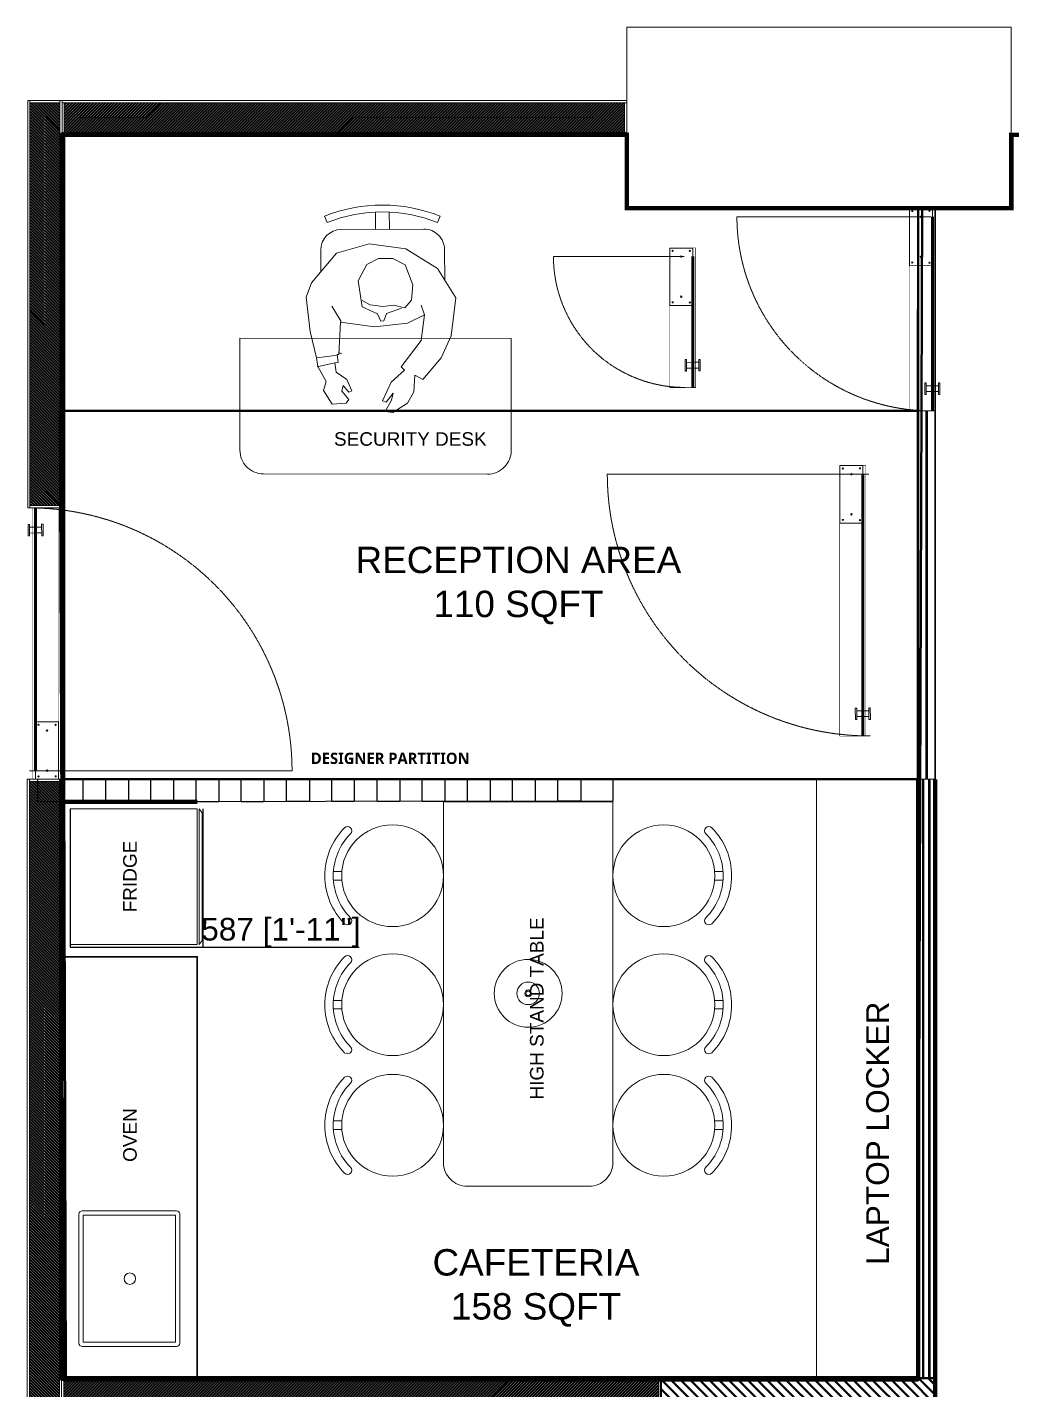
# Model space of a CAD drawing. Header units: millimetres. Extents: x -611 to 145041, y -2991 to 23772.
# Drawn here: x 55115 to 59470, y 9041 to 15066 of the extents above; entities that cross this region are included whole.
import ezdxf

# ---------------------------------------------------------------- set-up
doc = ezdxf.new("R2010")
doc.units = ezdxf.units.MM
doc.linetypes.add('DASHED2', pattern=[0.375, 0.25, -0.125])
for name, color, linetype in [('FS- CLMN-EX', 10, 'Continuous'), ('FS-FLR-CPP', 15, 'Continuous'), ('FS-FLR-LVT', 252, 'Continuous'), ('FS-FLR-TP C', 252, 'Continuous'), ('FS-FURNITURE', 14, 'Continuous'), ('FS-TXT', 7, 'Continuous')]:
    doc.layers.add(name, color=color, linetype=linetype)
for name, color, linetype, lineweight, true_color in [('FS- LNR LT', 7, 'Continuous', 20, 0xad0057), ('FS-FIN-DSN-LAM', 7, 'Continuous', 18, 0xad5700), ('FS-FIN-GL-CLD', 7, 'Continuous', 9, 0xd1ff47), ('FS-FIN-WLP-CUS', 7, 'Continuous', 9, 0xa65aed), ('FS-FLR-MDS 75', 7, 'Continuous', 9, 0x7f5f3f), ('FS-PT-DSN-GL', 7, 'Continuous', 9, 0x75520a), ('FS-PT-GL-S', 7, 'Continuous', 0, 0x25e9e6)]:
    doc.layers.add(name, color=color, linetype=linetype, lineweight=lineweight, true_color=true_color)
for name, color, linetype, lineweight in [('FS-CL-GYP', 30, 'Continuous', 40), ('FS-CL-MTL', 11, 'Continuous', 40), ('FS-DOOR', 250, 'Continuous', 18), ('FS-DR GL-S', 250, 'Continuous', 18), ('FS-FIN-WLP-RDY', 210, 'Continuous', 13), ('FS-FLR-VIT', 15, 'Continuous', 40), ('FS-FN-D', 10, 'Continuous', 40), ('FS-FUR-CSTM', 250, 'Continuous', 18), ('FS-FUR-CSTMERTGH', 252, 'Continuous', 0), ('FS-FUR-LS', 251, 'Continuous', 40), ('FS-FUR-MD', 250, 'Continuous', 18), ('FS-PLT-GR-600', 252, 'Continuous', 30), ('FS-PN-WHT GD', 250, 'Continuous', 18), ('FS-PT-GYP-75', 90, 'Continuous', 30), ('FS-SNT FIX', 250, 'Continuous', 18), ('FS-WL-SIP-6', 10, 'Continuous', 40), ('Furniture 0.13', 14, 'Continuous', 5), ('PLANNER', 3, 'Continuous', 40)]:
    doc.layers.add(name, color=color, linetype=linetype, lineweight=lineweight)
doc.layers.add('FS-WL-SIP-EX', color=7, linetype='Continuous', true_color=0x616161)
doc.styles.add('DIM COMPOUND', font='arial.ttf', dxfattribs={"height": 100})
doc.styles.add('NEW', font='trebuc.ttf', dxfattribs={"height": 250})
doc.styles.get("Standard").update_dxf_attribs({"font": 'arial.ttf'})
doc.dimstyles.new('DIM COMPOUND', dxfattribs={"dimtxt": 100, "dimasz": 0.05, "dimexe": 0.05, "dimexo": 0.03, "dimgap": 0.05, "dimtad": 1, "dimdec": 0, "dimzin": 0, "dimdsep": 46, "dimtxsty": 'DIM COMPOUND', "dimblk": 'OBLIQUE', "dimcen": 0.01, "dimdle": 0.05, "dimclrd": 216, "dimclre": 5, "dimclrt": 7, "dimadec": 0, "dimazin": 0, "dimtfac": 0.05, "dimtdec": 0, "dimtofl": 0, "dimtmove": 0, "dimatfit": 3, "dimldrblk": 'OBLIQUE', "dimfxl": 150, "dimfrac": 2, "dimtolj": 1, "dimtzin": 0, "dimarcsym": 0})

# ---------------------------------------------------------------- blocks, each defined once
blk = doc.blocks.new('*U10')
at = {"layer": 'FS-PT-GYP-75', "lineweight": 5, "ltscale": 10}
h = blk.add_hatch(dxfattribs=at)
h.set_pattern_fill('PLAST', color=256, scale=110, angle=180)
h.set_pattern_definition([(180, (94743.782, 71797.91), (-3e-15, -27.5), []), (180, (94743.782, 71794.473), (-3e-15, -27.5), []), (180, (94743.782, 71791.035), (-3e-15, -27.5), [])])
h.paths.add_polyline_path([(97392.9, 71797.9), (97392.9, 71872.9), (94743.8, 71872.9), (94743.8, 71797.9)])
blk.add_lwpolyline([(94743.8, 71797.9), (97392.9, 71797.9), (97392.9, 71872.9), (94743.8, 71872.9)], close=True, dxfattribs=at)
blk = doc.blocks.new('*U79')
at = {"layer": 'FS-PT-GL-S', "color": 5, "const_width": 12.5}
blk.add_lwpolyline([(406155.8, -261933.3), (407785.1, -261933.3)], dxfattribs=at)
at = {"layer": 'FS-PT-GL-S', "color": 32, "linetype": 'ByBlock', "true_color": 0xcd6928}
blk.add_lwpolyline([(407785.1, -261895.8), (406155.8, -261895.8), (406155.8, -261970.8), (407785.1, -261970.8)], close=True, dxfattribs=at)
blk = doc.blocks.new('*U19')
at = {"layer": 'FS-WL-SIP-6', "ltscale": 3}
h = blk.add_hatch(dxfattribs=at)
h.set_pattern_fill('ANSI31', color=256, scale=240, angle=-90)
h.set_pattern_definition([(315, (-836.257, 0), (21.2132034, 21.2132034), [])])
h.paths.add_polyline_path([(404783.5, -262361.4), (404783.5, -262513.4), (405997.5, -262513.4), (405997.5, -262361.4)])
at = {"layer": 'FS-WL-SIP-6'}
blk.add_lwpolyline([(404783.5, -262361.4), (405997.5, -262361.4), (405997.5, -262513.4), (404783.5, -262513.4)], close=True, dxfattribs=at)
blk = doc.blocks.new('*U85')
at = {"layer": 'FS-DR GL-S', "lineweight": 5, "ltscale": 10, "elevation": 0}
blk.add_lwpolyline([(100584.9, 67012.3), (101481.2, 67012.3), (101481.2, 67126.4), (100584.9, 67126.4)], close=True, dxfattribs=at)
at = {"lineweight": 5}
blk.add_wipeout([(100584.9, 67012.3), (100584.9, 67126.4), (101481.2, 67126.4), (101481.2, 67012.3), (100584.9, 67012.3), (100584.9, 67069.4)], dxfattribs=at).dxf.layer = 'FS-DR GL-S'
at = {"layer": 'FS-DR GL-S', "color": 252}
for p, q in [((101408.4, 67147.3), (101357.5, 67147.1)), ((101357.5, 67147.1), (101357.5, 67140.8)), ((101357.5, 67140.8), (101408.4, 67141)), ((101370.2, 67140.8), (101370.3, 67114)), ((101395.8, 67114.1), (101395.7, 67140.9)), ((101408.4, 67141), (101408.4, 67147.3)), ((100584.3, 67114.1), (100838.9, 67114.1)), ((100584.9, 67114.1), (100584.9, 67012.3)), ((100839.5, 67012.3), (100838.9, 67114.1)), ((101357.9, 67086.9), (101408.8, 67087.3)), ((101358, 67080.6), (101357.9, 67086.9)), ((101408.8, 67081), (101358, 67080.6)), ((101370.6, 67087), (101370.4, 67113.9)), ((101395.8, 67114.1), (101396.1, 67087.2)), ((101408.8, 67087.3), (101408.8, 67081)), ((100839.1, 67012.3), (100584.9, 67012.3))]:
    blk.add_line(p, q, dxfattribs=at)
at = {"layer": 'FS-DR GL-S', "color": 252, "linetype": 'DASHED2', "ltscale": 6}
blk.add_line((100622.5, 67107.9), (100622.5, 66249.7), dxfattribs=at)
at = {"layer": 'FS-DR GL-S'}
blk.add_line((101481.3, 67115.1), (101481.2, 67126.4), dxfattribs=at)
at = {"layer": 'FS-DR GL-S', "color": 5, "linetype": 'Continuous', "const_width": 12.9, "elevation": 0}
blk.add_lwpolyline([(100622.3, 67114.2), (101481.2, 67114.2)], dxfattribs=at)
at = {"layer": 'FS-DR GL-S', "color": 252}
for centre, radius in [((100597.1, 67101.3), 2.57), ((100826, 67101.3), 2.57), ((100597.7, 67025.3), 2.57), ((100622.9, 67063.5), 3.18), ((100800.3, 67063.5), 3.18), ((100825.4, 67025.3), 2.57)]:
    blk.add_circle(centre, radius, dxfattribs=at)
at = {"layer": 'FS-DR GL-S', "color": 252, "linetype": 'DASHED2', "ltscale": 6}
blk.add_arc((100622.1, 67108.9), 859.2, 270.02475, 0.29516, dxfattribs=at)
blk = doc.blocks.new('*U36')
at = {"layer": 'FS-SNT FIX', "linetype": 'Continuous', "elevation": 0}
blk.add_lwpolyline([(115540, 73108), (115540, 72691.2, 0.414214), (115554.5, 72676.6), (116125.4, 72676.6, 0.414214), (116140, 72691.2), (116140, 73108, 0.414214), (116125.4, 73122.6), (115554.5, 73122.6, 0.414214)], format="xyb", close=True, dxfattribs=at)
blk.add_lwpolyline([(115559.1, 73103.4), (115559.1, 72695.8), (116120.8, 72695.8), (116120.8, 73103.4)], close=True, dxfattribs=at)
at = {"layer": 'FS-SNT FIX', "linetype": 'Continuous'}
blk.add_circle((115840, 72897.6), 25.4, dxfattribs=at)
blk = doc.blocks.new('*U86')
at = {"layer": 'FS-DR GL-S', "lineweight": 5, "ltscale": 10, "elevation": 0}
blk.add_lwpolyline([(100584.9, 67240.5), (101784.9, 67240.5), (101784.9, 67126.4), (100584.9, 67126.4)], close=True, dxfattribs=at)
at = {"lineweight": 5}
blk.add_wipeout([(100584.9, 67240.5), (100584.9, 67126.4), (101784.9, 67126.4), (101784.9, 67240.5), (100584.9, 67240.5), (100584.9, 67183.4)], dxfattribs=at).dxf.layer = 'FS-DR GL-S'
at = {"layer": 'FS-DR GL-S', "color": 252, "linetype": 'DASHED2', "ltscale": 6}
blk.add_line((100622.5, 67111.2), (100622.5, 68273), dxfattribs=at)
at = {"layer": 'FS-DR GL-S', "color": 252}
for p, q in [((100584.9, 67138.8), (100584.9, 67240.5)), ((100839.1, 67240.5), (100584.9, 67240.5)), ((100839.5, 67240.5), (100838.9, 67138.8)), ((100584.3, 67138.8), (100838.9, 67138.8)), ((101661.7, 67172.3), (101661.6, 67165.9)), ((101661.6, 67165.9), (101712.5, 67165.5)), ((101712.6, 67171.9), (101661.7, 67172.3)), ((101673.9, 67112), (101674, 67138.9)), ((101674.3, 67165.8), (101674.1, 67139)), ((101699.5, 67138.8), (101699.4, 67111.9)), ((101699.6, 67138.8), (101699.8, 67165.6)), ((101712.5, 67165.5), (101712.6, 67171.9)), ((101661.2, 67105.7), (101661.2, 67112.1)), ((101661.2, 67112.1), (101712.1, 67111.8)), ((101712.1, 67105.5), (101661.2, 67105.7)), ((101712.1, 67111.8), (101712.1, 67105.5))]:
    blk.add_line(p, q, dxfattribs=at)
at = {"layer": 'FS-DR GL-S'}
blk.add_line((101785, 67137.7), (101784.9, 67126.4), dxfattribs=at)
at = {"layer": 'FS-DR GL-S', "color": 5, "linetype": 'Continuous', "const_width": 12.9, "elevation": 0}
blk.add_lwpolyline([(100622.3, 67138.6), (101784.9, 67138.6)], dxfattribs=at)
at = {"layer": 'FS-DR GL-S', "color": 252}
for centre, radius in [((100597.7, 67227.6), 2.57), ((100622.9, 67189.3), 3.18), ((100800.3, 67189.3), 3.18), ((100825.4, 67227.6), 2.57), ((100597.1, 67151.5), 2.57), ((100826, 67151.5), 2.57)]:
    blk.add_circle(centre, radius, dxfattribs=at)
at = {"layer": 'FS-DR GL-S', "color": 252, "linetype": 'DASHED2', "ltscale": 6}
blk.add_arc((100622, 67109.9), 1163.1, 359.70484, 89.97525, dxfattribs=at)
blk = doc.blocks.new('LOCKER ROOM')
at = {"layer": 'FS-FUR-CSTMERTGH', "color": 7}
blk.add_lwpolyline([(59055.9, -15468.8), (58605.9, -15468.8), (58605.9, -18118), (59055.9, -18118)], close=True, dxfattribs=at)
blk = doc.blocks.new('KITCHEN ACCESSORIES -(FRIDGE)')
at = {"layer": 'FS-FUR-CSTMERTGH', "color": 7}
for points in [[(55305, -15599.4), (55305, -16199.4), (55867.4, -16199.4), (55867.4, -15599.4)], [(55875.6, -15599.4), (55875.6, -16199.4), (55888.8, -16182.2), (55888.8, -15617.8)]]:
    blk.add_lwpolyline(points, close=True, dxfattribs=at)
blk = doc.blocks.new('*U47')
at = {"lineweight": 5, "ltscale": 10}
for radius in [150, 50, 15, 10]:
    blk.add_circle((103426.6, 50379.2), radius, dxfattribs=at)
blk = doc.blocks.new('RECEPTION')
at = {"layer": 'PLANNER'}
blk.add_lwpolyline([(55269.4, 14590.8), (57767, 14590.8), (57767, 14266.2), (59055.9, 14266.2), (59055.9, 11740.7), (55269.4, 11740.7)], close=True, dxfattribs=at)
blk = doc.blocks.new('PANTRY')
at = {"layer": 'PLANNER'}
blk.add_lwpolyline([(55269.4, 11740.7), (59055.9, 11740.7), (59055.9, 9091.5), (55269.4, 9091.5)], close=True, dxfattribs=at)
blk = doc.blocks.new('MEDIUM BACK CHAIR 2')
at = {"layer": 'Furniture 0.13', "color": 0}
for p, q in [((474.96, 22.16), (468.9, 21.45)), ((477.5, 21.2), (474.96, 22.16)), ((462.7, 20.08), (460.01, 18.62)), ((463.31, 17.09), (462.63, 20.2)), ((464.23, 20.33), (462.7, 20.08)), ((464.67, 16.59), (464.21, 20.24)), ((468.9, 21.45), (464.23, 20.33)), ((482.71, 16.79), (477.5, 21.2)), ((483.25, 19.59), (479.43, 19.57)), ((458.44, 19.07), (456.03, 17.54)), ((456.03, 17.54), (456.17, 15.05)), ((460.01, 18.62), (458.44, 19.07)), ((461.68, 16.87), (463.31, 17.09)), ((463.31, 17.09), (463.37, 16.49)), ((470.62, 15.95), (473.37, 17.59)), ((489.27, 18.9), (488.15, 18.44)), ((456.17, 15.05), (456.85, 14.6)), ((456.85, 14.6), (458.31, 15.85)), ((459.34, 15.62), (458.13, 14.61)), ((458.13, 14.61), (458.4, 14.06)), ((458.31, 15.85), (459.34, 15.62)), ((458.4, 14.06), (460.38, 14.99)), ((460.38, 14.99), (461.68, 16.87)), ((463.37, 16.49), (464.79, 16.67)), ((464.79, 16.67), (464.82, 16.36)), ((464.82, 16.36), (470.55, 16.07)), ((467.63, 16.22), (467.7, 1.78)), ((470.55, 16.07), (469.7, 10.06)), ((484.37, 11.01), (482.71, 16.79)), ((487, 1.34), (486.93, 15.95)), ((473.23, 12.27), (471.99, 9.55)), ((477.83, 12.96), (473.23, 12.27)), ((474.33, 12.27), (473.6, 10.85)), ((480.72, 11.44), (477.83, 12.96)), ((469.7, 10.06), (470.36, 4.2)), ((473.6, 10.85), (473.3, 8.57)), ((481.79, 9.33), (480.72, 11.44)), ((483.51, 4.51), (484.37, 11.01)), ((490.02, 9.89), (486.95, 9.88)), ((454.73, 8.19), (454.52, 6.8)), ((456.74, 7.05), (454.73, 8.19)), ((456.6, 8.65), (456.36, 8.02)), ((456.36, 8.02), (457.96, 6.78)), ((459.9, 7.13), (456.6, 8.65)), ((471.99, 9.55), (470.69, 8.94)), ((470.69, 8.94), (470.76, 8.41)), ((470.76, 8.41), (472.07, 7.93)), ((472.07, 7.93), (473.03, 5.29)), ((473.3, 8.57), (473.55, 6.67)), ((481.8, 6.84), (481.79, 9.33)), ((490.03, 7.46), (486.97, 7.44)), ((454.52, 6.8), (456.2, 4.25)), ((457.96, 6.78), (456.74, 7.05)), ((462.03, 4.78), (459.9, 7.13)), ((462.65, 5.34), (462.03, 4.78)), ((467.27, 1.84), (462.65, 5.34)), ((473.55, 6.67), (473.07, 4.73)), ((480.66, 4.62), (481.8, 6.84)), ((456.2, 4.25), (458.21, 3.08)), ((458.21, 3.08), (461.12, 2.92)), ((461.12, 2.92), (460.41, 1.51)), ((470.36, 4.2), (471.81, 1.21)), ((473.07, 4.73), (474.41, 3.54)), ((474.41, 3.54), (477.11, 3.26)), ((477.11, 3.26), (480.66, 4.62)), ((480, -1.07), (483.51, 4.51)), ((460.41, 1.51), (464.24, -1.75)), ((471.81, 1.21), (467.27, 1.84)), ((471.81, 1.21), (473.52, 1.8)), ((464.24, -1.75), (468.12, -3.52)), ((474.84, -4.34), (480, -1.07)), ((477.98, -2.35), (483.36, -2.33)), ((489.27, -1.54), (488.14, -1.09)), ((468.12, -3.52), (474.84, -4.34))]:
    blk.add_line(p, q, dxfattribs=at)
for centre, major_axis, start_param, end_param in [((483.27, 15.94), (-3.65, -0.02), 3.141593, 4.712389), ((468.66, 15.87), (0.02, -3.65), 4.573894, 4.712389), ((483.34, 1.33), (-3.65, -0.02), 1.570796, 3.141593)]:
    blk.add_ellipse(centre, major_axis=major_axis, ratio=1, start_param=start_param, end_param=end_param, dxfattribs=at)
at = {"layer": 'Furniture 0.13', "color": 0, "extrusion": (0, 0, -1)}
for major_axis, start_param in [((-26.28, -0.13), 2.766063), ((-27.5, -0.13), 2.765613)]:
    blk.add_ellipse((463.74, 8.68), major_axis=major_axis, ratio=1, start_param=start_param, end_param=3.527299, dxfattribs=at)
blk = doc.blocks.new('SECURITY DESK')
at = {"layer": 'FS-FUR-CSTMERTGH', "color": 7}
blk.add_lwpolyline([(56055.9, -13518.8), (57255.8, -13519.6), (57255.8, -14014.6, -0.414214), (57150.9, -14119.6), (56160.9, -14118.8, -0.414214), (56055.9, -14013.9)], format="xyb", close=True, dxfattribs=at)
blk = doc.blocks.new('RECEPTION TABLE - BUDGET')
at = {"layer": 'FS-FUR-CSTM'}
blk.add_blockref('SECURITY DESK', (0, 27209.5), dxfattribs=at)
at = {"layer": 'FS-FUR-LS', "color": 7, "xscale": 25.00000000000001, "yscale": 25.00000000000001, "zscale": 25.00000000000001, "rotation": 90}
blk.add_blockref('MEDIUM BACK CHAIR 2', (56902.9, 1999), dxfattribs=at)
blk = doc.blocks.new('*U62')
at = {"layer": 'FS-WL-SIP-EX', "lineweight": 5, "ltscale": 10}
h = blk.add_hatch(dxfattribs=at)
h.set_pattern_fill('ANSI32', color=256, scale=25)
h.set_pattern_definition([(45, (-1897.554, -52), (-6.6291261, 6.6291261), []), (45, (-1893.135, -52), (-6.6291261, 6.6291261), [])])
h.paths.add_polyline_path([(95128.4, 76500), (95128.4, 76632), (92650.9, 76632), (92650.9, 76500)])
for p, q in [((92640.9, 76642), (92640.9, 76490)), ((95138.4, 76642), (92640.9, 76642)), ((95138.4, 76632), (92640.9, 76632)), ((92650.9, 76632), (92650.9, 76500)), ((95128.4, 76500), (95128.4, 76632)), ((95138.4, 76490), (95138.4, 76642)), ((92640.9, 76500), (95138.4, 76500)), ((92640.9, 76490), (95138.4, 76490))]:
    blk.add_line(p, q, dxfattribs=at)
blk = doc.blocks.new('*U63')
at = {"layer": 'FS-WL-SIP-EX', "lineweight": 5, "ltscale": 10}
h = blk.add_hatch(dxfattribs=at)
h.set_pattern_fill('ANSI32', color=256, scale=25)
h.set_pattern_definition([(45, (-1202.1235, -52), (-6.6291261, 6.6291261), []), (45, (-1197.704, -52), (-6.6291261, 6.6291261), [])])
h.paths.add_polyline_path([(95128.4, 76500), (95128.4, 76632), (93346.3, 76632), (93346.3, 76500)])
for p, q in [((93336.3, 76642), (93336.3, 76490)), ((95138.4, 76642), (93336.3, 76642)), ((95138.4, 76632), (93336.3, 76632)), ((93346.3, 76632), (93346.3, 76500)), ((95128.4, 76500), (95128.4, 76632)), ((95138.4, 76490), (95138.4, 76642)), ((93336.3, 76500), (95138.4, 76500)), ((93336.3, 76490), (95138.4, 76490))]:
    blk.add_line(p, q, dxfattribs=at)
blk = doc.blocks.new('*U64')
at = {"layer": 'FS-WL-SIP-EX', "lineweight": 5, "ltscale": 10}
h = blk.add_hatch(dxfattribs=at)
h.set_pattern_fill('ANSI32', color=256, scale=25)
h.set_pattern_definition([(45, (-4849.985, -52), (-6.6291261, 6.6291261), []), (45, (-4845.565, -52), (-6.6291261, 6.6291261), [])])
h.paths.add_polyline_path([(95128.4, 76500), (95128.4, 76632), (89698.4, 76632), (89698.4, 76500)])
for p, q in [((89688.4, 76642), (89688.4, 76490)), ((95138.4, 76642), (89688.4, 76642)), ((95138.4, 76632), (89688.4, 76632)), ((89698.4, 76632), (89698.4, 76500)), ((95128.4, 76500), (95128.4, 76632)), ((95138.4, 76490), (95138.4, 76642)), ((89688.4, 76500), (95138.4, 76500)), ((89688.4, 76490), (95138.4, 76490))]:
    blk.add_line(p, q, dxfattribs=at)
blk = doc.blocks.new('*U65')
at = {"layer": 'FS-WL-SIP-EX', "lineweight": 5, "ltscale": 10}
h = blk.add_hatch(dxfattribs=at)
h.set_pattern_fill('ANSI32', color=256, scale=25)
h.set_pattern_definition([(45, (-1745.607, -75.362), (-6.6291261, 6.6291261), []), (45, (-1741.188, -75.362), (-6.6291261, 6.6291261), [])])
h.paths.add_polyline_path([(95280.4, 76476.7), (95280.4, 76632), (92650.9, 76632), (92650.9, 76476.7)])
for p, q in [((92640.9, 76642), (92640.9, 76466.7)), ((95290.4, 76642), (92640.9, 76642)), ((95290.4, 76632), (92640.9, 76632)), ((92650.9, 76632), (92650.9, 76476.7)), ((95280.4, 76476.7), (95280.4, 76632)), ((95290.4, 76466.7), (95290.4, 76642)), ((92640.9, 76476.7), (95290.4, 76476.7)), ((92640.9, 76466.7), (95290.4, 76466.7))]:
    blk.add_line(p, q, dxfattribs=at)
blk = doc.blocks.new('*U72')
at = {"layer": 'FS-FURNITURE'}
for p, q in [((96825, 63560.4, 0), (99369.1, 63563.7, 0)), ((96825, 63459.5, 0), (96825, 63560.4, 0)), ((99369.1, 63563.7, 0), (99369, 63462.8, 0)), ((99369, 63462.8, 0), (96825, 63459.5, 0))]:
    blk.add_line(p, q, dxfattribs=at)
at = {"layer": 'FS-FURNITURE', "elevation": 0}
for points in [[(97025, 63560.6), (97025, 63459.7), (96925, 63459.5), (96925, 63560.4)], [(97226.4, 63560.9), (97226.3, 63460.2), (97125.5, 63460), (97125.5, 63560.9)], [(97425, 63561.1), (97425, 63460.2), (97325, 63460), (97325, 63560.9)], [(97626.4, 63561.4), (97626.3, 63460.7), (97525.5, 63460.5), (97525.5, 63561.4)], [(97825, 63561.6), (97825, 63460.7), (97725, 63460.5), (97725, 63561.4)], [(98026.4, 63561.9), (98026.3, 63461.3), (97925.5, 63461), (97925.5, 63561.9)], [(98225, 63562.1), (98225, 63461.2), (98125, 63461), (98125, 63561.9)], [(98426.4, 63562.5), (98426.3, 63461.8), (98325.5, 63461.6), (98325.5, 63562.5)], [(98625, 63562.7), (98625, 63461.8), (98525, 63461.5), (98525, 63562.4)], [(98826.4, 63563), (98826.3, 63462.3), (98725.5, 63462.1), (98725.5, 63563)], [(99025, 63563.2), (99025, 63462.3), (98925, 63462.1), (98925, 63563)], [(99226.4, 63563.5), (99226.3, 63462.8), (99125.5, 63462.6), (99125.5, 63563.5)]]:
    blk.add_lwpolyline(points, close=True, dxfattribs=at)
blk = doc.blocks.new('HIGH TABLE- 6 PAX')
at = {"layer": 'FS-FUR-CSTMERTGH', "color": 7}
blk.add_lwpolyline([(56956.1, -15568.8), (57705.9, -15568.8), (57705.9, -17163.9, -0.414214), (57601, -17268.8), (57061.1, -17268.8, -0.414214), (56956.1, -17163.9)], format="xyb", close=True, dxfattribs=at)
blk = doc.blocks.new('HIGH CHAIR')
at = {"layer": 'FS-FUR-MD', "lineweight": 9}
for points in [[(57930.9, 11013.3, 1), (57930.9, 10563.3, 1)], [(58143, 10576.2, 0.414214), (58143, 11000.4, 1), (58116.5, 10973.9, -0.414214), (58116.5, 10602.7, 1)]]:
    blk.add_lwpolyline(points, format="xyb", close=True, dxfattribs=at)
for points in [[(58155.1, 10807.1), (58192.7, 10807.1)], [(58155.1, 10769.6), (58192.7, 10769.6)]]:
    blk.add_lwpolyline(points, dxfattribs=at)
blk = doc.blocks.new('CAFE TABLE RECT')
at = {"layer": 'FS-FUR-MD'}
for name, p in [('HIGH TABLE- 6 PAX', (0, 27209.5)), ('HIGH CHAIR', (0, 525.4)), ('HIGH CHAIR', (0, -45)), ('HIGH CHAIR', (0, -577.9))]:
    blk.add_blockref(name, p, dxfattribs=at)
at = {"layer": 'FS-FUR-MD', "xscale": -1}
for p in [(114662, 525.4), (114662, -45), (114662, -577.9)]:
    blk.add_blockref('HIGH CHAIR', p, dxfattribs=at)
blk = doc.blocks.new('*U99')
at = {"layer": 'FS-DR GL-S', "lineweight": 5, "ltscale": 10, "elevation": 0}
blk.add_lwpolyline([(100584.9, 67012.3), (101780.4, 67012.3), (101780.4, 67126.4), (100584.9, 67126.4)], close=True, dxfattribs=at)
at = {"lineweight": 5}
blk.add_wipeout([(100584.9, 67012.3), (100584.9, 67126.4), (101780.4, 67126.4), (101780.4, 67012.3), (100584.9, 67012.3), (100584.9, 67069.4)], dxfattribs=at).dxf.layer = 'FS-DR GL-S'
at = {"layer": 'FS-DR GL-S', "color": 252, "linetype": 'DASHED2', "ltscale": 6}
blk.add_line((100622.5, 67141.1), (100622.5, 65983.9), dxfattribs=at)
at = {"layer": 'FS-DR GL-S', "color": 252}
for p, q in [((101707.5, 67147.3), (101656.6, 67147.1)), ((101656.6, 67147.1), (101656.6, 67140.8)), ((101656.6, 67140.8), (101707.5, 67141)), ((101669.4, 67140.8), (101669.5, 67114)), ((101694.9, 67114.1), (101694.8, 67140.9)), ((101707.5, 67141), (101707.5, 67147.3)), ((100584.3, 67114.1), (100838.9, 67114.1)), ((100584.9, 67114.1), (100584.9, 67012.3)), ((100839.5, 67012.3), (100838.9, 67114.1)), ((101657, 67086.9), (101707.9, 67087.3)), ((101657.1, 67080.6), (101657, 67086.9)), ((101708, 67081), (101657.1, 67080.6)), ((101669.8, 67087), (101669.5, 67113.9)), ((101695, 67114.1), (101695.2, 67087.2)), ((101707.9, 67087.3), (101708, 67081)), ((100839.1, 67012.3), (100584.9, 67012.3))]:
    blk.add_line(p, q, dxfattribs=at)
at = {"layer": 'FS-DR GL-S'}
blk.add_line((101780.4, 67115.1), (101780.4, 67126.4), dxfattribs=at)
at = {"layer": 'FS-DR GL-S', "color": 5, "linetype": 'Continuous', "const_width": 12.9, "elevation": 0}
blk.add_lwpolyline([(100622.3, 67114.2), (101780.4, 67114.2)], dxfattribs=at)
at = {"layer": 'FS-DR GL-S', "color": 252}
for centre, radius in [((100597.1, 67101.3), 2.57), ((100826, 67101.3), 2.57), ((100597.7, 67025.3), 2.57), ((100622.9, 67063.5), 3.18), ((100800.3, 67063.5), 3.18), ((100825.4, 67025.3), 2.57)]:
    blk.add_circle(centre, radius, dxfattribs=at)
at = {"layer": 'FS-DR GL-S', "color": 252, "linetype": 'DASHED2', "ltscale": 6}
blk.add_arc((100622, 67142.4), 1158.5, 270.02475, 0.29516, dxfattribs=at)
blk = doc.blocks.new('*U106')
at = {"layer": 'FS-DR GL-S', "lineweight": 5, "ltscale": 10, "elevation": 0}
blk.add_lwpolyline([(100584.9, 67012.3), (101201.3, 67012.3), (101201.3, 67126.4), (100584.9, 67126.4)], close=True, dxfattribs=at)
at = {"lineweight": 5}
blk.add_wipeout([(100584.9, 67012.3), (100584.9, 67126.4), (101201.3, 67126.4), (101201.3, 67012.3), (100584.9, 67012.3), (100584.9, 67069.4)], dxfattribs=at).dxf.layer = 'FS-DR GL-S'
at = {"layer": 'FS-DR GL-S', "color": 252}
for p, q in [((101128.4, 67147.3), (101077.6, 67147.1)), ((101077.6, 67147.1), (101077.6, 67140.8)), ((101077.6, 67140.8), (101128.5, 67141)), ((101090.3, 67140.8), (101090.4, 67114)), ((101115.9, 67114.1), (101115.8, 67140.9)), ((101128.5, 67141), (101128.4, 67147.3)), ((100584.3, 67114.1), (100838.9, 67114.1)), ((100584.9, 67114.1), (100584.9, 67012.3)), ((100839.5, 67012.3), (100838.9, 67114.1)), ((101078, 67086.9), (101128.9, 67087.3)), ((101078.1, 67080.6), (101078, 67086.9)), ((101128.9, 67081), (101078.1, 67080.6)), ((101090.7, 67087), (101090.5, 67113.9)), ((101115.9, 67114.1), (101116.2, 67087.2)), ((101128.9, 67087.3), (101128.9, 67081)), ((100839.1, 67012.3), (100584.9, 67012.3))]:
    blk.add_line(p, q, dxfattribs=at)
at = {"layer": 'FS-DR GL-S', "color": 252, "linetype": 'DASHED2', "ltscale": 6}
blk.add_line((100622.5, 67076.8), (100622.5, 66498.3), dxfattribs=at)
at = {"layer": 'FS-DR GL-S'}
blk.add_line((101201.4, 67115.1), (101201.3, 67126.4), dxfattribs=at)
at = {"layer": 'FS-DR GL-S', "color": 5, "linetype": 'Continuous', "const_width": 12.9, "elevation": 0}
blk.add_lwpolyline([(100622.3, 67114.2), (101201.3, 67114.2)], dxfattribs=at)
at = {"layer": 'FS-DR GL-S', "color": 252}
for centre, radius in [((100597.1, 67101.3), 2.57), ((100826, 67101.3), 2.57), ((100597.7, 67025.3), 2.57), ((100622.9, 67063.5), 3.18), ((100800.3, 67063.5), 3.18), ((100825.4, 67025.3), 2.57)]:
    blk.add_circle(centre, radius, dxfattribs=at)
at = {"layer": 'FS-DR GL-S', "color": 252, "linetype": 'DASHED2', "ltscale": 6}
blk.add_arc((100622.2, 67077.5), 579.2, 270.02475, 0.29516, dxfattribs=at)
blk = doc.blocks.new('_Oblique')
at = {"color": 0, "linetype": 'ByBlock', "lineweight": -2}
blk.add_line((-0.5, -0.5), (0.5, 0.5), dxfattribs=at)
blk = doc.blocks.new('*D108')
at = {"layer": 'Defpoints', "color": 0, "transparency": 16777216}
for p in [(55305, 11610.1), (55892.1, 11610.1), (55892.1, 10998.1)]:
    blk.add_point(p, dxfattribs=at)
at = {"layer": 'FS-PT-DSN-GL', "color": 5, "lineweight": -2, "transparency": 16777216}
for p, q in [((55305, 11610.1), (55305, 10998)), ((55892.1, 11610.1), (55892.1, 10998))]:
    blk.add_line(p, q, dxfattribs=at)
at = {"layer": 'FS-PT-DSN-GL', "color": 216, "lineweight": -2, "transparency": 16777216}
for p, q in [((55304.9, 10998.1), (55892.1, 10998.1)), ((55892.1, 10998.1), (56582.8, 10998.1))]:
    blk.add_line(p, q, dxfattribs=at)
at = {"layer": 'FS-PT-DSN-GL', "color": 216, "lineweight": -2, "transparency": 16777216, "xscale": 0.05, "yscale": 0.05, "zscale": 0.05, "rotation": 180}
blk.add_blockref('_Oblique', (55305, 10998.1), dxfattribs=at)
at = {"layer": 'FS-PT-DSN-GL', "color": 216, "lineweight": -2, "transparency": 16777216, "xscale": 0.05, "yscale": 0.05, "zscale": 0.05}
blk.add_blockref('_Oblique', (55892.1, 10998.1), dxfattribs=at)
at = {"layer": 'FS-PT-DSN-GL', "color": 7, "transparency": 16777216, "insert": (56237.5, 11062.2), "char_height": 100, "attachment_point": 5, "style": 'DIM COMPOUND'}
blk.add_mtext('\\A1;587 [1\'-11"]', dxfattribs=at)

msp = doc.modelspace()

# ---------------------------------------------------------------- linework, layer by layer
at = {"layer": 'FS-FIN-DSN-LAM', "ltscale": 10, "const_width": 18}
for points in [[(57767, 14266.2), (57767, 14590.8), (55269.4, 14590.8)], [(55867.4, 9091.5), (55267.4, 9091.5), (55267.4, 11640.7), (55867.4, 11640.7)]]:
    msp.add_lwpolyline(points, dxfattribs=at)
at = {"layer": 'FS-FIN-GL-CLD', "ltscale": 10, "const_width": 10}
msp.add_lwpolyline([(55269.4, 14590.8), (57767, 14590.8)], dxfattribs=at)
at = {"layer": 'FS-FIN-WLP-CUS', "const_width": 20}
msp.add_lwpolyline([(55867.4, 9091.5), (59055.7, 9091.5)], dxfattribs=at)
at = {"layer": 'FS-FIN-WLP-RDY', "ltscale": 10, "const_width": 13}
msp.add_lwpolyline([(55867.4, 9091.5), (59055.7, 9091.5)], dxfattribs=at)
at = {"layer": 'FS-FLR-MDS 75', "ltscale": 10, "const_width": 20}
for points in [[(59130.9, 11740.7), (59130.9, 9091.5)], [(59130.9, 9091.2), (59130.9, 8939.5)]]:
    msp.add_lwpolyline(points, dxfattribs=at)
at = {"layer": 'FS-FLR-TP C'}
msp.add_lwpolyline([(60180.7, 13556.7), (60180.7, 8191.5), (59130.9, 8191.5), (59130.9, 14267.1), (59470.4, 14266.2), (59470.4, 14590.7), (71820.4, 14590.7), (71820.4, 14266.2), (74971.3, 14266.2), (74968.3, 7540.7), (74019.8, 7540.7), (74019.8, 13240.7), (64218.5, 13240.7), (64218.5, 9640.8), (63268.5, 9640.7), (63268.3, 13556.7), (60180.7, 13556.7)], dxfattribs=at)
at = {"layer": 'FS-FN-D'}
msp.add_lwpolyline([(55267.4, 11640.7), (55269.4, 9091.5)], dxfattribs=at)
at = {"layer": 'FS-PLT-GR-600', "color": 7}
msp.add_lwpolyline([(55867.4, 9091.5), (55267.4, 9091.5), (55267.4, 10955.9), (55867.4, 10955.9)], close=True, dxfattribs=at)

# ---------------------------------------------------------------- block references
at = {"layer": 'FS- LNR LT', "lineweight": 5}
msp.add_blockref('*U47', (-46095.6, -39585.5), dxfattribs=at)
at = {"layer": 'FS-DOOR', "lineweight": 5, "xscale": -1, "rotation": 269.9999999999708}
msp.add_blockref('*U86', (-11986.5, -88844.3), dxfattribs=at)
at = {"layer": 'FS-FUR-CSTM'}
for name, p in [('RECEPTION TABLE - BUDGET', (0, 0)), ('LOCKER ROOM', (0, 27209.5))]:
    msp.add_blockref(name, p, dxfattribs=at)
at = {"layer": 'FS-FUR-MD'}
msp.add_blockref('CAFE TABLE RECT', (0, 0), dxfattribs=at)
at = {"layer": 'FS-PN-WHT GD'}
msp.add_blockref('KITCHEN ACCESSORIES -(FRIDGE)', (0, 27209.5), dxfattribs=at)
at = {"layer": 'FS-PT-GL-S', "rotation": 270}
msp.add_blockref('*U79', (321026.7, 419525.7), dxfattribs=at)
at = {"layer": 'FS-PT-GYP-75', "rotation": 90}
msp.add_blockref('*U10', (130928.6, -85652.3), dxfattribs=at)
at = {"layer": 'FS-SNT FIX', "rotation": 90}
msp.add_blockref('*U36', (128466.8, -106308.2), dxfattribs=at)
at = {"layer": 'FS-WL-SIP-6', "linetype": 'Continuous', "ltscale": 10}
msp.add_blockref('*U19', (-346866.6, 271452.9), dxfattribs=at)
at = {"layer": 'FS-WL-SIP-EX', "lineweight": 5, "ltscale": 10}
for name, p in [('*U62', (-37371.5, -61899.2)), ('*U65', (-37373.4, -67550.5))]:
    msp.add_blockref(name, p, dxfattribs=at)

# ---------------------------------------------------------------- texts
at = {"layer": 'FS-TXT', "attachment_point": 1}
for s, width, insert, char_height in [('\\pxqd;SECURITY DESK', 728.838, (56472.1, 13275.5), 60), ('\\pxqc;RECEPTION AREA^J110 SQFT', 1764.614, (56405.4, 12769), 116.737), ('\\pxqc;CAFETERIA ^J158 SQFT', 1764.614, (56483.1, 9662.4), 116.737)]:
    msp.add_mtext_dynamic_manual_height_columns(s, width=width, gutter_width=947.8, heights=[0], dxfattribs=dict(at, insert=insert, char_height=char_height))
at = {"layer": 'FS-TXT', "lineweight": 0, "insert": (57029.8, 11832.7), "char_height": 50, "width": 1320.247, "attachment_point": 5, "style": 'NEW'}
msp.add_mtext('\\pxqd;{\\fTrebuchet MS|b1|i0|c0|p34;\\C1;\\c240;DESIGNER PARTITION}', dxfattribs=at)
at = {"layer": 'FS-TXT', "attachment_point": 1, "rotation": 90}
for s, width, insert, char_height in [('\\pxqd;FRIDGE', 270.289, (55539.5, 11152.1), 60), ('\\pxqd;HIGH STAND TABLE', 991.77, (57338.9, 10324.1), 60), ('\\pxqd;LAPTOP LOCKER', 1764.614, (58826, 9593), 100), ('\\pxqd;OVEN', 270.289, (55539.5, 10048.1), 60)]:
    msp.add_mtext_dynamic_manual_height_columns(s, width=width, gutter_width=947.8, heights=[0], dxfattribs=dict(at, insert=insert, char_height=char_height))

# ---------------------------------------------------------------- dimensions: what is measured, and where the dimension line sits
at = {"layer": 'FS-PT-DSN-GL'}
dim = msp.add_linear_dim(base=(55892.1, 10998.1), p1=(55305, 11610.1), p2=(55892.1, 11610.1), dimstyle='DIM COMPOUND', dxfattribs=at)
dim.commit()
dim.dimension.update_dxf_attribs({"geometry": '*D108', "text_midpoint": (56237.5, 11062.2)})

# ---------------------------------------------------------------- next in the draw order: linework, layer by layer
at = {"layer": 'FS-FLR-MDS 75', "ltscale": 10, "const_width": 20}
msp.add_lwpolyline([(55269.4, 9091.5), (59055.9, 9091.5), (59055.9, 11740.7)], dxfattribs=at)

# ---------------------------------------------------------------- next in the draw order: block references
at = {"layer": 'FS-DOOR', "lineweight": 5, "rotation": 270}
msp.add_blockref('*U85', (-7995.6, 114851.1), dxfattribs=at)
at = {"layer": 'FS-PT-DSN-GL'}
msp.add_blockref('*U72', (-41663.1, -51819.4), dxfattribs=at)
at = {"layer": 'FS-WL-SIP-EX', "lineweight": 5, "ltscale": 10, "rotation": 90}
for name, p in [('*U63', (131759.4, -80395.6)), ('*U64', (131757.5, -83397.8))]:
    msp.add_blockref(name, p, dxfattribs=at)
at = {"layer": 'PLANNER'}
msp.add_blockref('PANTRY', (0, 0), dxfattribs=at)

# ---------------------------------------------------------------- next in the draw order: linework, layer by layer
at = {"layer": 'FS- CLMN-EX', "lineweight": 0}
msp.add_lwpolyline([(57767, 14266.2), (59467.4, 14266.2), (59467.4, 15066.4), (57767, 15066.4)], close=True, dxfattribs=at)
at = {"layer": 'FS-CL-GYP'}
msp.add_lwpolyline([(59054.8, 13369.9), (55259.4, 13369.9), (55277.4, 9081.5), (59055.9, 9091.5)], close=True, dxfattribs=at)
at = {"layer": 'FS-CL-MTL'}
msp.add_lwpolyline([(57767, 14266.2), (57767, 14590.8), (55279.4, 14590.8), (55279.4, 13369.9), (59054.8, 13371.8), (59055.9, 14266.2)], close=True, dxfattribs=at)
at = {"layer": 'FS-FIN-DSN-LAM', "ltscale": 10, "const_width": 18}
msp.add_lwpolyline([(57767, 14266.2), (59017.3, 14266.2)], dxfattribs=at)
at = {"layer": 'FS-FIN-WLP-CUS', "const_width": 20}
msp.add_lwpolyline([(57767, 14266.2), (59073.8, 14266.2)], dxfattribs=at)
at = {"layer": 'FS-FLR-CPP'}
msp.add_lwpolyline([(59130.9, 8191.5), (59130.9, 14267.1), (59467.4, 14267.1), (59467.4, 14590.7), (71820.4, 14590.7), (71820.4, 14266.2), (73517.9, 14266.2), (73527.9, 14600.7), (74968.3, 14590.7), (74957.2, 6430.7), (73517.9, 6441.3), (73517.9, 6765.1), (71817.1, 6765.1), (71817.4, 6450.4), (63269.5, 6440.7), (63268.3, 9091.5), (60180.7, 9091.5), (60173.9, 8191.5)], close=True, dxfattribs=at)
at = {"layer": 'FS-FLR-LVT'}
msp.add_lwpolyline([(63268.3, 14590.7), (59470.4, 14590.7), (59470.4, 14266.2), (59130.9, 14267.1), (59130.9, 8191.5), (60180.7, 8191.5), (60180.7, 13556.7), (63268.3, 13556.7)], close=True, dxfattribs=at)
at = {"layer": 'FS-FLR-MDS 75', "ltscale": 10, "const_width": 20}
msp.add_lwpolyline([(73517.9, 14266.2), (71817.4, 14266.2), (71817.4, 14590.7), (59467.4, 14590.7), (59467.4, 14266.2), (57767, 14266.2), (57767, 14590.8), (55269.4, 14590.8), (55269.4, 12940.7)], dxfattribs=at)
at = {"layer": 'FS-FLR-VIT'}
msp.add_lwpolyline([(57767, 14266.2), (57767, 14590.8), (55279.4, 14590.8), (55279.4, 11730.7), (55286.4, 9081.5), (59055.7, 9081.5), (59073.8, 14266.2), (57767, 14266.2)], close=True, dxfattribs=at)

# ---------------------------------------------------------------- next in the draw order: block references
at = {"layer": 'PLANNER'}
msp.add_blockref('RECEPTION', (0, 0), dxfattribs=at)

# ---------------------------------------------------------------- next in the draw order: block references
at = {"layer": 'FS-DOOR', "lineweight": 5, "rotation": 270}
for name, p in [('*U106', (-9055.6, 114675)), ('*U99', (-8303, 113712.7))]:
    msp.add_blockref(name, p, dxfattribs=at)

doc.saveas('drawing.dxf')
